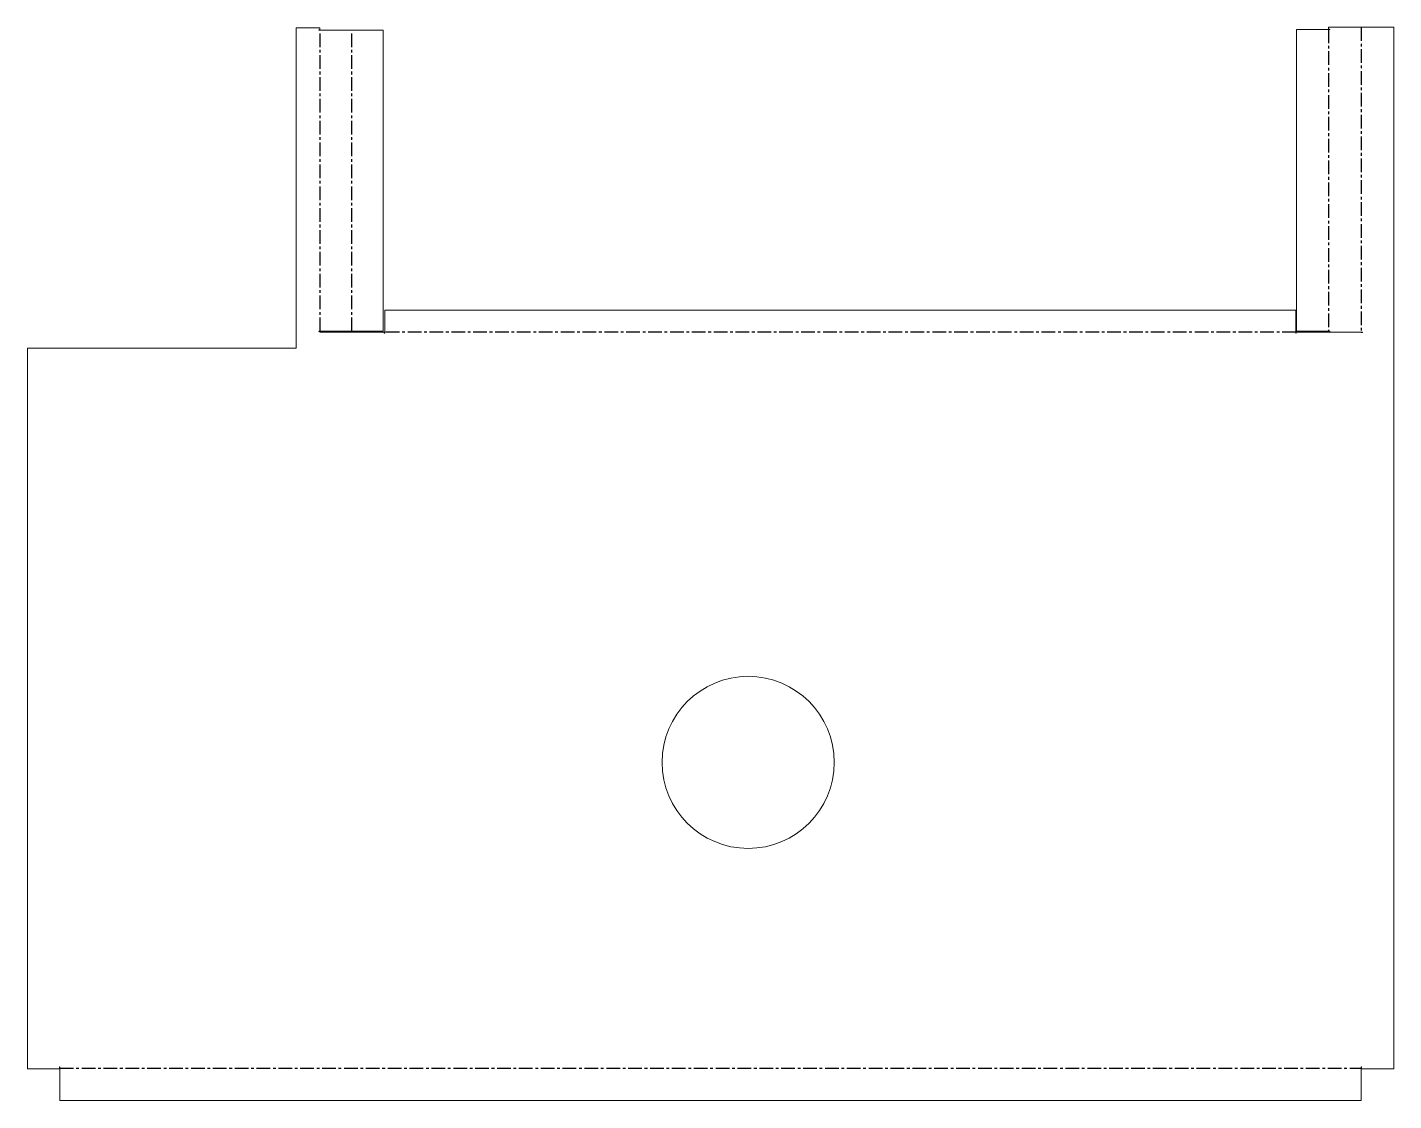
# Model space of a CAD drawing. Header units: millimetres. Extents: x -635 to 635, y -378 to 620.
import ezdxf

# ---------------------------------------------------------------- set-up
doc = ezdxf.new("R2010")
doc.units = ezdxf.units.MM
doc.linetypes.add('CENTERX2', pattern=[20.32, 12.7, -2.54, 2.54, -2.54])

msp = doc.modelspace()

# ---------------------------------------------------------------- linework, layer by layer
at = {"color": 7, "linetype": 'Continuous', "lineweight": 15}
for p, q in [((-384.7, 619.8), (-384.7, 322)), ((-362.7, 619.8), (-384.7, 619.8)), ((-363.8, 618.2), (-362.7, 618.2)), ((-363.8, 617.8), (-363.8, 618.2)), ((-303.9, 617.8), (-363.8, 617.8)), ((-362.7, 618.2), (-362.7, 619.8)), ((-303.9, 617.8), (-303.9, 337.9)), ((545, 337.9), (545, 618.4)), ((545, 618.4), (575.8, 618.4)), ((574.7, 620.4), (574.7, 618.8)), ((635.3, 620.4), (574.7, 620.4)), ((575.8, 618.8), (574.7, 618.8)), ((575.8, 618.4), (575.8, 618.8)), ((635.3, -348), (635.3, 620.4)), ((-302.5, 357.3), (-302.5, 335.9)), ((544.3, 357.3), (-302.5, 357.3)), ((544.3, 335.9), (544.3, 357.3)), ((-363.8, 337.9), (-303.9, 337.9)), ((-363.8, 337.6), (-363.8, 337.9)), ((-362.7, 337.6), (-363.8, 337.6)), ((-362.7, 337), (-362.7, 337.6)), ((-302.9, 337), (-362.7, 337)), ((-302.9, 335.9), (-302.9, 337)), ((-302.5, 335.9), (-302.9, 335.9)), ((544.6, 335.9), (544.3, 335.9)), ((544.6, 337), (544.6, 335.9)), ((606.3, 337), (544.6, 337)), ((575.8, 337.9), (545, 337.9)), ((574.7, 337.6), (574.7, 337)), ((574.7, 337.6), (575.8, 337.6)), ((575.8, 337.6), (575.8, 337.9)), ((605.2, 336.6), (605.2, 337)), ((606.3, 336.6), (605.2, 336.6)), ((606.3, 337), (606.3, 336.6)), ((-634.7, 322), (-634.7, -348)), ((-384.7, 322), (-634.7, 322)), ((-634.7, -348), (-604.9, -348)), ((-604.9, -346.2), (-604.5, -346.2)), ((-604.9, -348), (-604.9, -346.2)), ((-604.5, -346.2), (-604.5, -377.5)), ((605.1, -346.2), (605.4, -346.2)), ((605.1, -377.5), (605.1, -346.2)), ((605.4, -346.2), (605.4, -348)), ((605.4, -348), (635.3, -348)), ((-604.5, -377.5), (605.1, -377.5))]:
    msp.add_line(p, q, dxfattribs=at)
at = {"color": 7, "linetype": 'CENTERX2'}
for p, q in [((-362.6, 337.9), (-362.6, 617.8)), ((-333.1, 337.9), (-333.1, 617.8)), ((574.6, 618.4), (574.6, 337.9)), ((605, 620.4), (605, 337)), ((544.3, 337.1), (-302.5, 337.1)), ((-604.5, -347.4), (605.1, -347.4))]:
    msp.add_line(p, q, dxfattribs=at)
at = {"color": 7, "linetype": 'Continuous', "lineweight": 15}
msp.add_circle((35.3, -63), 80, dxfattribs=at)

doc.saveas('drawing.dxf')
